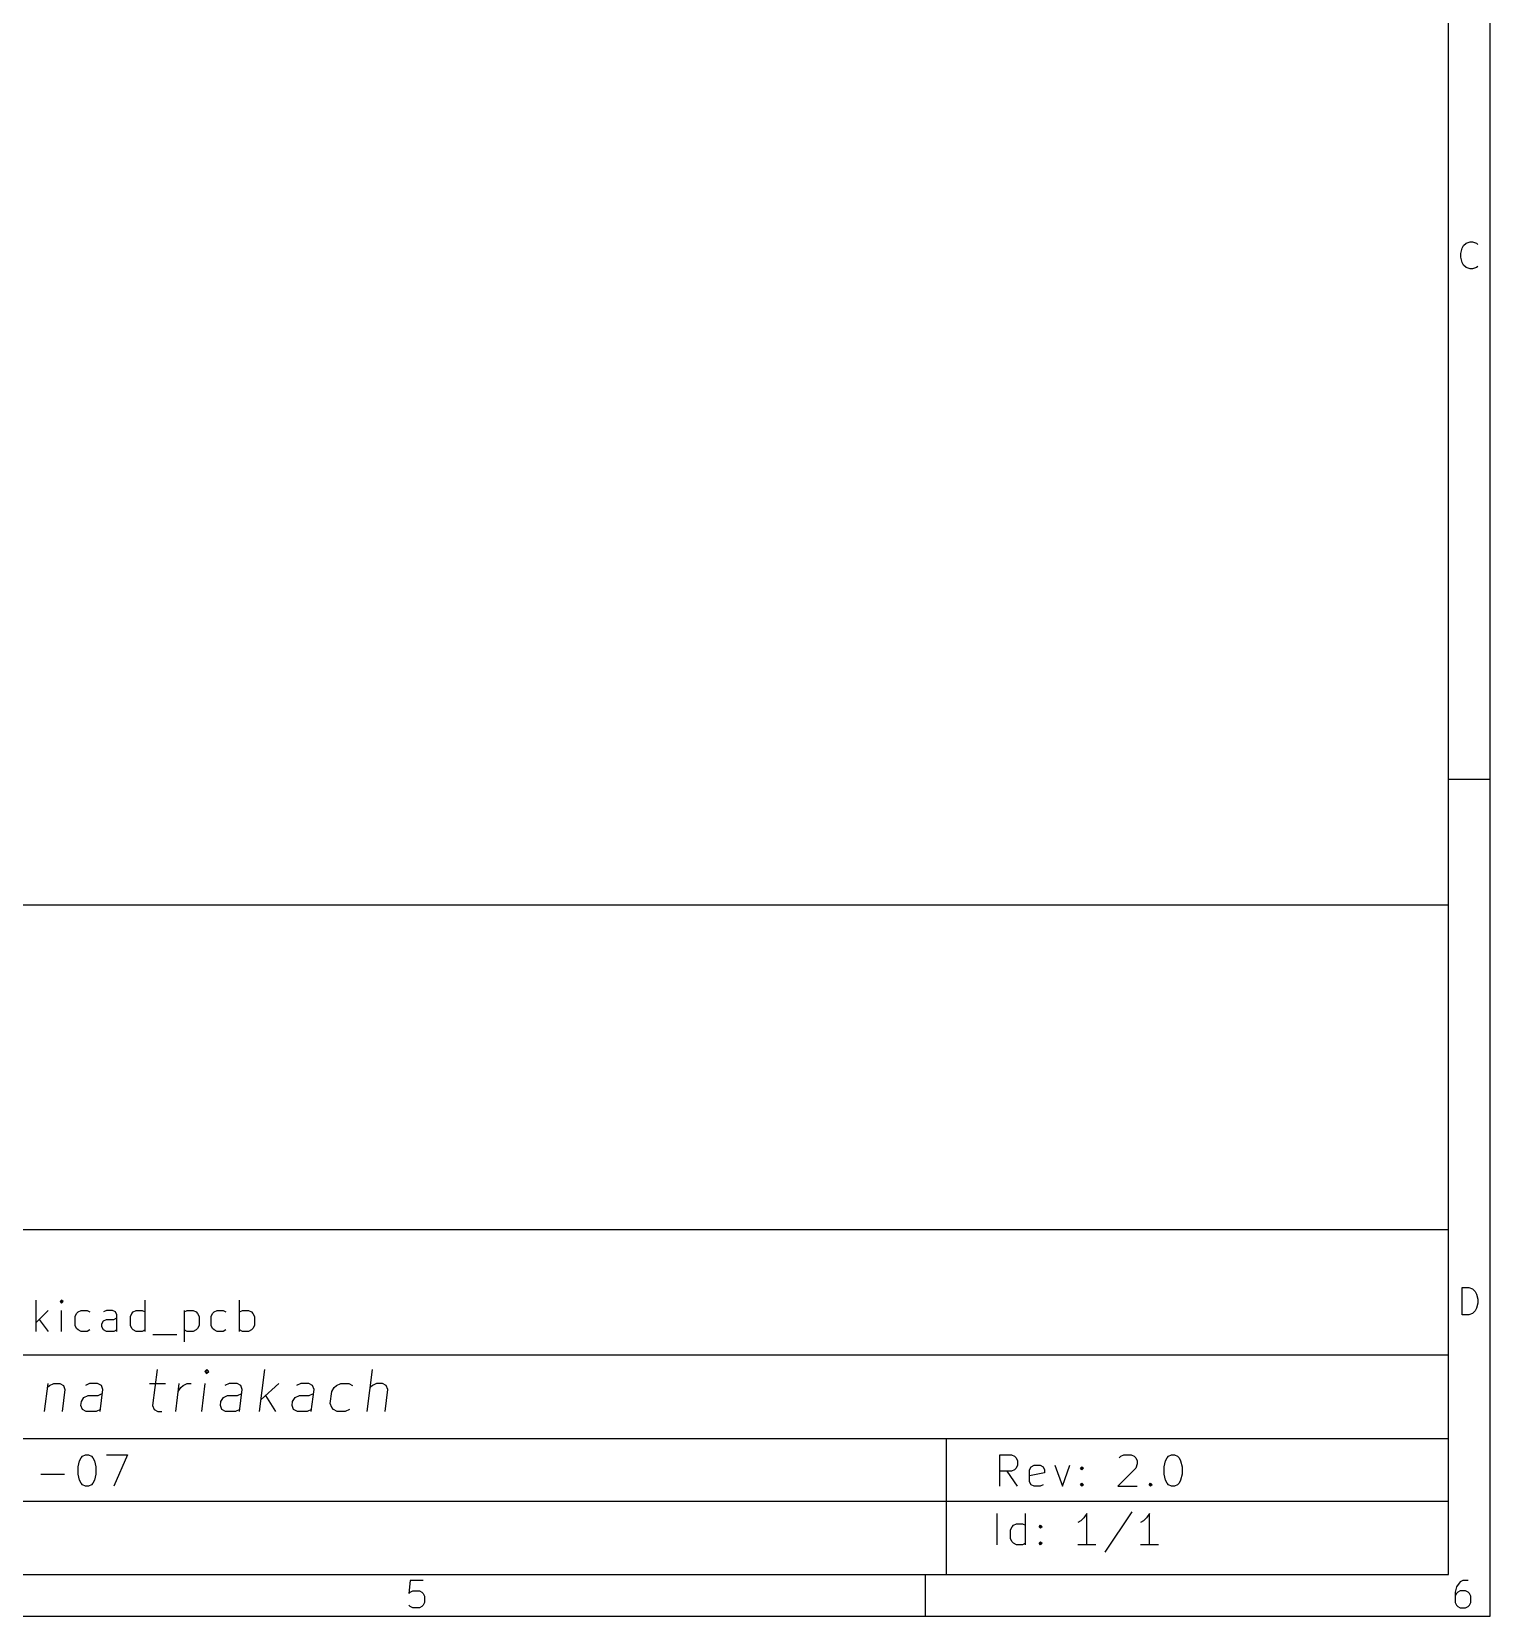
# Model space of a CAD drawing. Extents: x -194 to 83, y -81 to 109.
# Drawn here: x 13.3 to 83, y -80.6 to -4.9 of the extents above; entities that cross this region are included whole.
import ezdxf

# ---------------------------------------------------------------- set-up
doc = ezdxf.new("R2010")
doc.units = 0
doc.layers.add('BLACK', color=7, linetype='CONTINUOUS')

msp = doc.modelspace()

# ---------------------------------------------------------------- linework, layer by layer
at = {"layer": 'BLACK', "linetype": 'CONTINUOUS'}
for p, q in [((83.0402, -80.6272), (83.0402, 109.38)), ((81.0402, -78.6272), (81.0402, 107.38)), ((81.6997, -15.2176), (81.7616, -15.0938)), ((81.7616, -15.0938), (81.8854, -14.97)), ((81.8854, -14.97), (82.0712, -14.9081)), ((82.0712, -14.9081), (82.195, -14.9081)), ((82.195, -14.9081), (82.3807, -14.97)), ((82.3807, -14.97), (82.4426, -15.0319)), ((81.6378, -15.4652), (81.6997, -15.2176)), ((81.6378, -15.651), (81.6378, -15.4652)), ((81.6997, -15.8986), (81.6378, -15.651)), ((81.7616, -16.0224), (81.6997, -15.8986)), ((81.8854, -16.1462), (81.7616, -16.0224)), ((82.0712, -16.2081), (81.8854, -16.1462)), ((82.195, -16.2081), (82.0712, -16.2081)), ((82.3807, -16.1462), (82.195, -16.2081)), ((82.4426, -16.0843), (82.3807, -16.1462)), ((83.0402, -40.62), (81.0402, -40.62)), ((81.0402, -46.6272), (-26.9598, -46.6272)), ((81.0402, -78.6272), (81.0402, -46.6272)), ((-26.9598, -62.1272), (81.0402, -62.1272)), ((81.6997, -66.2081), (81.6997, -64.9081)), ((81.6997, -64.9081), (82.0092, -64.9081)), ((82.0092, -64.9081), (82.195, -64.97)), ((82.195, -64.97), (82.3188, -65.0938)), ((82.3188, -65.0938), (82.3807, -65.2176)), ((13.5438, -67.0058), (13.5438, -65.5058)), ((14.7581, -65.5058), (14.6866, -65.5772)), ((14.6866, -65.5772), (14.7581, -65.6486)), ((14.8295, -65.5772), (14.7581, -65.5058)), ((14.7581, -65.5058), (14.7581, -65.6486)), ((14.7581, -65.6486), (14.8295, -65.5772)), ((18.7581, -67.0058), (18.7581, -65.5058)), ((23.2581, -67.0058), (23.2581, -65.5058)), ((82.3807, -65.8986), (82.3188, -66.0224)), ((82.3807, -65.2176), (82.4426, -65.4652)), ((82.4426, -65.651), (82.3807, -65.8986)), ((82.4426, -65.4652), (82.4426, -65.651)), ((14.1152, -66.0058), (13.5438, -66.5772)), ((13.6866, -66.4343), (14.1152, -67.0058)), ((14.7581, -67.0058), (14.7581, -66.0058)), ((15.4009, -66.2915), (15.4723, -66.1486)), ((15.4009, -66.7201), (15.4009, -66.2915)), ((15.4723, -66.1486), (15.5438, -66.0772)), ((15.5438, -66.0772), (15.6866, -66.0058)), ((15.6866, -66.0058), (15.9723, -66.0058)), ((15.9723, -66.0058), (16.1152, -66.0772)), ((16.6866, -66.6486), (16.7581, -66.5058)), ((16.6866, -66.7915), (16.6866, -66.6486)), ((16.9009, -66.0058), (16.7581, -66.0772)), ((16.7581, -66.5058), (16.9009, -66.4343)), ((17.1866, -66.0058), (16.9009, -66.0058)), ((16.9009, -66.4343), (17.2581, -66.4343)), ((17.3295, -66.0772), (17.1866, -66.0058)), ((17.2581, -66.4343), (17.4009, -66.3629)), ((17.4009, -66.2201), (17.3295, -66.0772)), ((17.4009, -67.0058), (17.4009, -66.2201)), ((18.0438, -66.2915), (18.1152, -66.1486)), ((18.0438, -66.7201), (18.0438, -66.2915)), ((18.1152, -66.1486), (18.1866, -66.0772)), ((18.1866, -66.0772), (18.3295, -66.0058)), ((18.3295, -66.0058), (18.6152, -66.0058)), ((18.6152, -66.0058), (18.7581, -66.0772)), ((20.6152, -66.0058), (20.6152, -67.5058)), ((20.6152, -66.0772), (20.7581, -66.0058)), ((20.7581, -66.0058), (21.0438, -66.0058)), ((21.0438, -66.0058), (21.1866, -66.0772)), ((21.1866, -66.0772), (21.2581, -66.1486)), ((21.2581, -66.1486), (21.3295, -66.2915)), ((21.3295, -66.2915), (21.3295, -66.7201)), ((21.9009, -66.2915), (21.9723, -66.1486)), ((21.9009, -66.7201), (21.9009, -66.2915)), ((21.9723, -66.1486), (22.0438, -66.0772)), ((22.0438, -66.0772), (22.1866, -66.0058)), ((22.1866, -66.0058), (22.4723, -66.0058)), ((22.4723, -66.0058), (22.6152, -66.0772)), ((23.2581, -66.0772), (23.4009, -66.0058)), ((23.4009, -66.0058), (23.6866, -66.0058)), ((23.6866, -66.0058), (23.8295, -66.0772)), ((23.8295, -66.0772), (23.9009, -66.1486)), ((23.9009, -66.1486), (23.9723, -66.2915)), ((23.9723, -66.2915), (23.9723, -66.7201)), ((82.0092, -66.2081), (81.6997, -66.2081)), ((82.195, -66.1462), (82.0092, -66.2081)), ((82.3188, -66.0224), (82.195, -66.1462)), ((15.4723, -66.8629), (15.4009, -66.7201)), ((15.5438, -66.9343), (15.4723, -66.8629)), ((15.6866, -67.0058), (15.5438, -66.9343)), ((15.9723, -67.0058), (15.6866, -67.0058)), ((16.1152, -66.9343), (15.9723, -67.0058)), ((16.7581, -66.9343), (16.6866, -66.7915)), ((16.9009, -67.0058), (16.7581, -66.9343)), ((17.2581, -67.0058), (16.9009, -67.0058)), ((17.4009, -66.9343), (17.2581, -67.0058)), ((18.1152, -66.8629), (18.0438, -66.7201)), ((18.1866, -66.9343), (18.1152, -66.8629)), ((18.3295, -67.0058), (18.1866, -66.9343)), ((18.6152, -67.0058), (18.3295, -67.0058)), ((18.7581, -66.9343), (18.6152, -67.0058)), ((19.1152, -67.1486), (20.2581, -67.1486)), ((20.7581, -67.0058), (20.6152, -66.9343)), ((21.0438, -67.0058), (20.7581, -67.0058)), ((21.1866, -66.9343), (21.0438, -67.0058)), ((21.2581, -66.8629), (21.1866, -66.9343)), ((21.3295, -66.7201), (21.2581, -66.8629)), ((21.9723, -66.8629), (21.9009, -66.7201)), ((22.0438, -66.9343), (21.9723, -66.8629)), ((22.1866, -67.0058), (22.0438, -66.9343)), ((22.4723, -67.0058), (22.1866, -67.0058)), ((22.6152, -66.9343), (22.4723, -67.0058)), ((23.4009, -67.0058), (23.2581, -66.9343)), ((23.6866, -67.0058), (23.4009, -67.0058)), ((23.8295, -66.9343), (23.6866, -67.0058)), ((23.9009, -66.8629), (23.8295, -66.9343)), ((23.9723, -66.7201), (23.9009, -66.8629)), ((-26.9598, -68.1272), (81.0402, -68.1272)), ((19.324, -68.832), (19.1097, -70.5462)), ((21.705, -68.832), (21.5978, -68.9272)), ((21.5978, -68.9272), (21.6812, -69.0224)), ((21.705, -68.832), (21.6812, -69.0224)), ((21.6812, -69.0224), (21.7883, -68.9272)), ((21.7883, -68.9272), (21.705, -68.832)), ((24.2169, -70.832), (24.4669, -68.832)), ((29.3597, -70.832), (29.6097, -68.832)), ((14.0978, -69.4986), (13.9312, -70.832)), ((14.074, -69.6891), (14.1812, -69.5939)), ((14.1812, -69.5939), (14.3835, -69.4986)), ((14.3835, -69.4986), (14.6692, -69.4986)), ((14.6692, -69.4986), (14.8478, -69.5939)), ((14.8478, -69.5939), (14.9192, -69.7843)), ((16.0978, -69.4986), (15.8954, -69.5939)), ((16.4788, -69.4986), (16.0978, -69.4986)), ((16.6573, -69.5939), (16.4788, -69.4986)), ((16.7288, -69.7843), (16.6573, -69.5939)), ((18.955, -69.4986), (19.7169, -69.4986)), ((20.2169, -70.832), (20.3835, -69.4986)), ((20.3359, -69.8796), (20.455, -69.6891)), ((20.455, -69.6891), (20.5621, -69.5939)), ((20.5621, -69.5939), (20.7645, -69.4986)), ((20.7645, -69.4986), (20.955, -69.4986)), ((21.455, -70.832), (21.6216, -69.4986)), ((22.7645, -69.4986), (22.5621, -69.5939)), ((23.1454, -69.4986), (22.7645, -69.4986)), ((23.324, -69.5939), (23.1454, -69.4986)), ((23.3954, -69.7843), (23.324, -69.5939)), ((25.1454, -69.4986), (24.2883, -70.2605)), ((26.1931, -69.4986), (25.9907, -69.5939)), ((26.574, -69.4986), (26.1931, -69.4986)), ((26.7526, -69.5939), (26.574, -69.4986)), ((26.824, -69.7843), (26.7526, -69.5939)), ((27.6692, -69.8796), (27.7883, -69.6891)), ((27.7883, -69.6891), (27.8954, -69.5939)), ((27.8954, -69.5939), (28.0978, -69.4986)), ((28.0978, -69.4986), (28.4788, -69.4986)), ((28.4788, -69.4986), (28.6573, -69.5939)), ((29.6097, -69.5939), (29.5026, -69.6891)), ((29.8121, -69.4986), (29.6097, -69.5939)), ((30.0978, -69.4986), (29.8121, -69.4986)), ((30.2764, -69.5939), (30.0978, -69.4986)), ((30.3478, -69.7843), (30.2764, -69.5939)), ((14.9192, -69.7843), (14.7883, -70.832)), ((15.6812, -70.5462), (15.705, -70.3558)), ((15.705, -70.3558), (15.824, -70.1653)), ((15.824, -70.1653), (16.0264, -70.0701)), ((16.0264, -70.0701), (16.5026, -70.0701)), ((16.5026, -70.0701), (16.705, -69.9748)), ((16.5978, -70.832), (16.7288, -69.7843)), ((22.3478, -70.5462), (22.3716, -70.3558)), ((22.3716, -70.3558), (22.4907, -70.1653)), ((22.4907, -70.1653), (22.6931, -70.0701)), ((22.6931, -70.0701), (23.1692, -70.0701)), ((23.1692, -70.0701), (23.3716, -69.9748)), ((23.2645, -70.832), (23.3954, -69.7843)), ((24.5026, -70.0701), (24.9788, -70.832)), ((25.7764, -70.5462), (25.8002, -70.3558)), ((25.8002, -70.3558), (25.9192, -70.1653)), ((25.9192, -70.1653), (26.1216, -70.0701)), ((26.1216, -70.0701), (26.5978, -70.0701)), ((26.5978, -70.0701), (26.8002, -69.9748)), ((26.6931, -70.832), (26.824, -69.7843)), ((27.5978, -70.451), (27.6692, -69.8796)), ((27.6692, -70.6415), (27.5978, -70.451)), ((30.2169, -70.832), (30.3478, -69.7843)), ((15.7526, -70.7367), (15.6812, -70.5462)), ((15.9312, -70.832), (15.7526, -70.7367)), ((16.4073, -70.832), (15.9312, -70.832)), ((16.6097, -70.7367), (16.4073, -70.832)), ((19.1097, -70.5462), (19.1812, -70.7367)), ((19.1812, -70.7367), (19.3597, -70.832)), ((19.3597, -70.832), (19.5502, -70.832)), ((22.4192, -70.7367), (22.3478, -70.5462)), ((22.5978, -70.832), (22.4192, -70.7367)), ((23.074, -70.832), (22.5978, -70.832)), ((23.2764, -70.7367), (23.074, -70.832)), ((25.8478, -70.7367), (25.7764, -70.5462)), ((26.0264, -70.832), (25.8478, -70.7367)), ((26.5026, -70.832), (26.0264, -70.832)), ((26.705, -70.7367), (26.5026, -70.832)), ((27.7526, -70.7367), (27.6692, -70.6415)), ((27.9312, -70.832), (27.7526, -70.7367)), ((28.3121, -70.832), (27.9312, -70.832)), ((28.5145, -70.7367), (28.3121, -70.832)), ((-26.9598, -72.1272), (81.0402, -72.1272)), ((57.0402, -72.1272), (57.0402, -78.6272)), ((15.5438, -73.4772), (15.6152, -73.1915)), ((15.5438, -73.8343), (15.5438, -73.4772)), ((15.6152, -73.1915), (15.6866, -73.0486)), ((15.6866, -73.0486), (15.7581, -72.9772)), ((15.7581, -72.9772), (15.9009, -72.9058)), ((15.9009, -72.9058), (16.0438, -72.9058)), ((16.0438, -72.9058), (16.1866, -72.9772)), ((16.1866, -72.9772), (16.2581, -73.0486)), ((16.2581, -73.0486), (16.3295, -73.1915)), ((16.3295, -73.1915), (16.4009, -73.4772)), ((16.4009, -73.4772), (16.4009, -73.8343)), ((16.9009, -72.9058), (17.9009, -72.9058)), ((17.9009, -72.9058), (17.2581, -74.4058)), ((59.5923, -74.4058), (59.5923, -72.9058)), ((59.5923, -72.9058), (60.1638, -72.9058)), ((60.1638, -72.9058), (60.3066, -72.9772)), ((60.3066, -72.9772), (60.3781, -73.0486)), ((60.3781, -73.0486), (60.4495, -73.1915)), ((60.4495, -73.4058), (60.3781, -73.5486)), ((60.4495, -73.1915), (60.4495, -73.4058)), ((61.0209, -73.6201), (61.0923, -73.4772)), ((61.0923, -73.4772), (61.2352, -73.4058)), ((61.2352, -73.4058), (61.5209, -73.4058)), ((61.5209, -73.4058), (61.6638, -73.4772)), ((61.6638, -73.4772), (61.7352, -73.6201)), ((62.2352, -73.4058), (62.5923, -74.4058)), ((62.5923, -74.4058), (62.9495, -73.4058)), ((63.4495, -73.5486), (63.5209, -73.4772)), ((63.5209, -73.4772), (63.5923, -73.5486)), ((63.5209, -73.4772), (63.5209, -73.6201)), ((65.3066, -73.0486), (65.3781, -72.9772)), ((65.3781, -72.9772), (65.5209, -72.9058)), ((65.5209, -72.9058), (65.8781, -72.9058)), ((65.8781, -72.9058), (66.0209, -72.9772)), ((66.0209, -72.9772), (66.0923, -73.0486)), ((66.0923, -73.0486), (66.1638, -73.1915)), ((66.1638, -73.3343), (66.0923, -73.5486)), ((66.1638, -73.1915), (66.1638, -73.3343)), ((67.4495, -73.4772), (67.5209, -73.1915)), ((67.4495, -73.8343), (67.4495, -73.4772)), ((67.5209, -73.1915), (67.5923, -73.0486)), ((67.5923, -73.0486), (67.6638, -72.9772)), ((67.6638, -72.9772), (67.8066, -72.9058)), ((67.8066, -72.9058), (67.9495, -72.9058)), ((67.9495, -72.9058), (68.0923, -72.9772)), ((68.0923, -72.9772), (68.1638, -73.0486)), ((68.1638, -73.0486), (68.2352, -73.1915)), ((68.2352, -73.1915), (68.3066, -73.4772)), ((68.3066, -73.4772), (68.3066, -73.8343)), ((13.7581, -73.8343), (14.9009, -73.8343)), ((15.6152, -74.1201), (15.5438, -73.8343)), ((15.6866, -74.2629), (15.6152, -74.1201)), ((16.3295, -74.1201), (16.2581, -74.2629)), ((16.4009, -73.8343), (16.3295, -74.1201)), ((60.1638, -73.6915), (59.5923, -73.6915)), ((60.4495, -74.4058), (59.9495, -73.6915)), ((60.3066, -73.6201), (60.1638, -73.6915)), ((60.3781, -73.5486), (60.3066, -73.6201)), ((61.0209, -74.1915), (61.0209, -73.6201)), ((61.7352, -73.7629), (61.0209, -73.9058)), ((61.0923, -74.3343), (61.0209, -74.1915)), ((61.7352, -73.6201), (61.7352, -73.7629)), ((63.5209, -73.6201), (63.4495, -73.5486)), ((63.5923, -73.5486), (63.5209, -73.6201)), ((66.0923, -73.5486), (65.2352, -74.4058)), ((67.5209, -74.1201), (67.4495, -73.8343)), ((67.5923, -74.2629), (67.5209, -74.1201)), ((68.2352, -74.1201), (68.1638, -74.2629)), ((68.3066, -73.8343), (68.2352, -74.1201)), ((15.7581, -74.3343), (15.6866, -74.2629)), ((15.9009, -74.4058), (15.7581, -74.3343)), ((16.0438, -74.4058), (15.9009, -74.4058)), ((16.1866, -74.3343), (16.0438, -74.4058)), ((16.2581, -74.2629), (16.1866, -74.3343)), ((61.2352, -74.4058), (61.0923, -74.3343)), ((61.5209, -74.4058), (61.2352, -74.4058)), ((61.6638, -74.3343), (61.5209, -74.4058)), ((63.4495, -74.3343), (63.5209, -74.2629)), ((63.5209, -74.4058), (63.4495, -74.3343)), ((63.5209, -74.2629), (63.5923, -74.3343)), ((63.5209, -74.2629), (63.5209, -74.4058)), ((63.5923, -74.3343), (63.5209, -74.4058)), ((65.2352, -74.4058), (66.1638, -74.4058)), ((66.7352, -74.3343), (66.8066, -74.2629)), ((66.8066, -74.4058), (66.7352, -74.3343)), ((66.8066, -74.2629), (66.8781, -74.3343)), ((66.8066, -74.2629), (66.8066, -74.4058)), ((66.8781, -74.3343), (66.8066, -74.4058)), ((67.6638, -74.3343), (67.5923, -74.2629)), ((67.8066, -74.4058), (67.6638, -74.3343)), ((67.9495, -74.4058), (67.8066, -74.4058)), ((68.0923, -74.3343), (67.9495, -74.4058)), ((68.1638, -74.2629), (68.0923, -74.3343)), ((-26.9598, -75.1272), (81.0402, -75.1272)), ((59.4723, -77.2058), (59.4723, -75.7058)), ((60.8295, -77.2058), (60.8295, -75.7058)), ((63.7581, -75.7058), (63.6152, -75.9201)), ((63.7581, -77.2058), (63.7581, -75.7058)), ((65.9009, -75.6343), (64.6152, -77.5629)), ((66.7581, -75.7058), (66.6152, -75.9201)), ((66.7581, -77.2058), (66.7581, -75.7058)), ((60.1152, -76.4915), (60.1866, -76.3486)), ((60.1152, -76.9201), (60.1152, -76.4915)), ((60.1866, -76.3486), (60.2581, -76.2772)), ((60.2581, -76.2772), (60.4009, -76.2058)), ((60.4009, -76.2058), (60.6866, -76.2058)), ((60.6866, -76.2058), (60.8295, -76.2772)), ((61.4723, -76.3486), (61.5438, -76.2772)), ((61.5438, -76.4201), (61.4723, -76.3486)), ((61.5438, -76.2772), (61.6152, -76.3486)), ((61.5438, -76.2772), (61.5438, -76.4201)), ((61.6152, -76.3486), (61.5438, -76.4201)), ((63.4723, -76.0629), (63.3295, -76.1343)), ((63.6152, -75.9201), (63.4723, -76.0629)), ((66.4723, -76.0629), (66.3295, -76.1343)), ((66.6152, -75.9201), (66.4723, -76.0629)), ((60.1866, -77.0629), (60.1152, -76.9201)), ((60.2581, -77.1343), (60.1866, -77.0629)), ((60.4009, -77.2058), (60.2581, -77.1343)), ((60.6866, -77.2058), (60.4009, -77.2058)), ((60.8295, -77.1343), (60.6866, -77.2058)), ((61.4723, -77.1343), (61.5438, -77.0629)), ((61.5438, -77.2058), (61.4723, -77.1343)), ((61.5438, -77.0629), (61.6152, -77.1343)), ((61.5438, -77.0629), (61.5438, -77.2058)), ((61.6152, -77.1343), (61.5438, -77.2058)), ((64.1866, -77.2058), (63.3295, -77.2058)), ((67.1866, -77.2058), (66.3295, -77.2058)), ((-191.962, -78.6272), (81.0402, -78.6272)), ((-26.9598, -78.6272), (81.0402, -78.6272)), ((56.038, -78.6272), (56.038, -80.6272)), ((31.4225, -78.9153), (31.3606, -79.5343)), ((31.3606, -79.5343), (31.4225, -79.4724)), ((32.0416, -78.9153), (31.4225, -78.9153)), ((31.4225, -79.4724), (31.5463, -79.4105)), ((31.5463, -79.4105), (31.8559, -79.4105)), ((31.8559, -79.4105), (31.9797, -79.4724)), ((31.9797, -79.4724), (32.0416, -79.5343)), ((32.0416, -79.5343), (32.1035, -79.6582)), ((81.4225, -79.2248), (81.3606, -79.4724)), ((81.3606, -79.4724), (81.3606, -79.9677)), ((81.4225, -79.5343), (81.3606, -79.6582)), ((81.5463, -79.0391), (81.4225, -79.2248)), ((81.4844, -79.4724), (81.4225, -79.5343)), ((81.6082, -79.4105), (81.4844, -79.4724)), ((81.6082, -78.9772), (81.5463, -79.0391)), ((81.732, -78.9153), (81.6082, -78.9772)), ((81.8559, -79.4105), (81.6082, -79.4105)), ((81.9797, -78.9153), (81.732, -78.9153)), ((81.9797, -79.4724), (81.8559, -79.4105)), ((82.0416, -79.5343), (81.9797, -79.4724)), ((82.1035, -79.6582), (82.0416, -79.5343)), ((31.4225, -80.1534), (31.3606, -80.0915)), ((31.5463, -80.2153), (31.4225, -80.1534)), ((31.8559, -80.2153), (31.5463, -80.2153)), ((31.9797, -80.1534), (31.8559, -80.2153)), ((32.0416, -80.0915), (31.9797, -80.1534)), ((32.1035, -79.9677), (32.0416, -80.0915)), ((32.1035, -79.6582), (32.1035, -79.9677)), ((81.3606, -79.9677), (81.4225, -80.0915)), ((81.4225, -80.0915), (81.4844, -80.1534)), ((81.4844, -80.1534), (81.6082, -80.2153)), ((81.6082, -80.2153), (81.8559, -80.2153)), ((81.8559, -80.2153), (81.9797, -80.1534)), ((81.9797, -80.1534), (82.0416, -80.0915)), ((82.0416, -80.0915), (82.1035, -79.9677)), ((82.1035, -79.9677), (82.1035, -79.6582)), ((-193.962, -80.6272), (83.0402, -80.6272))]:
    msp.add_line(p, q, dxfattribs=at)

doc.saveas('drawing.dxf')
